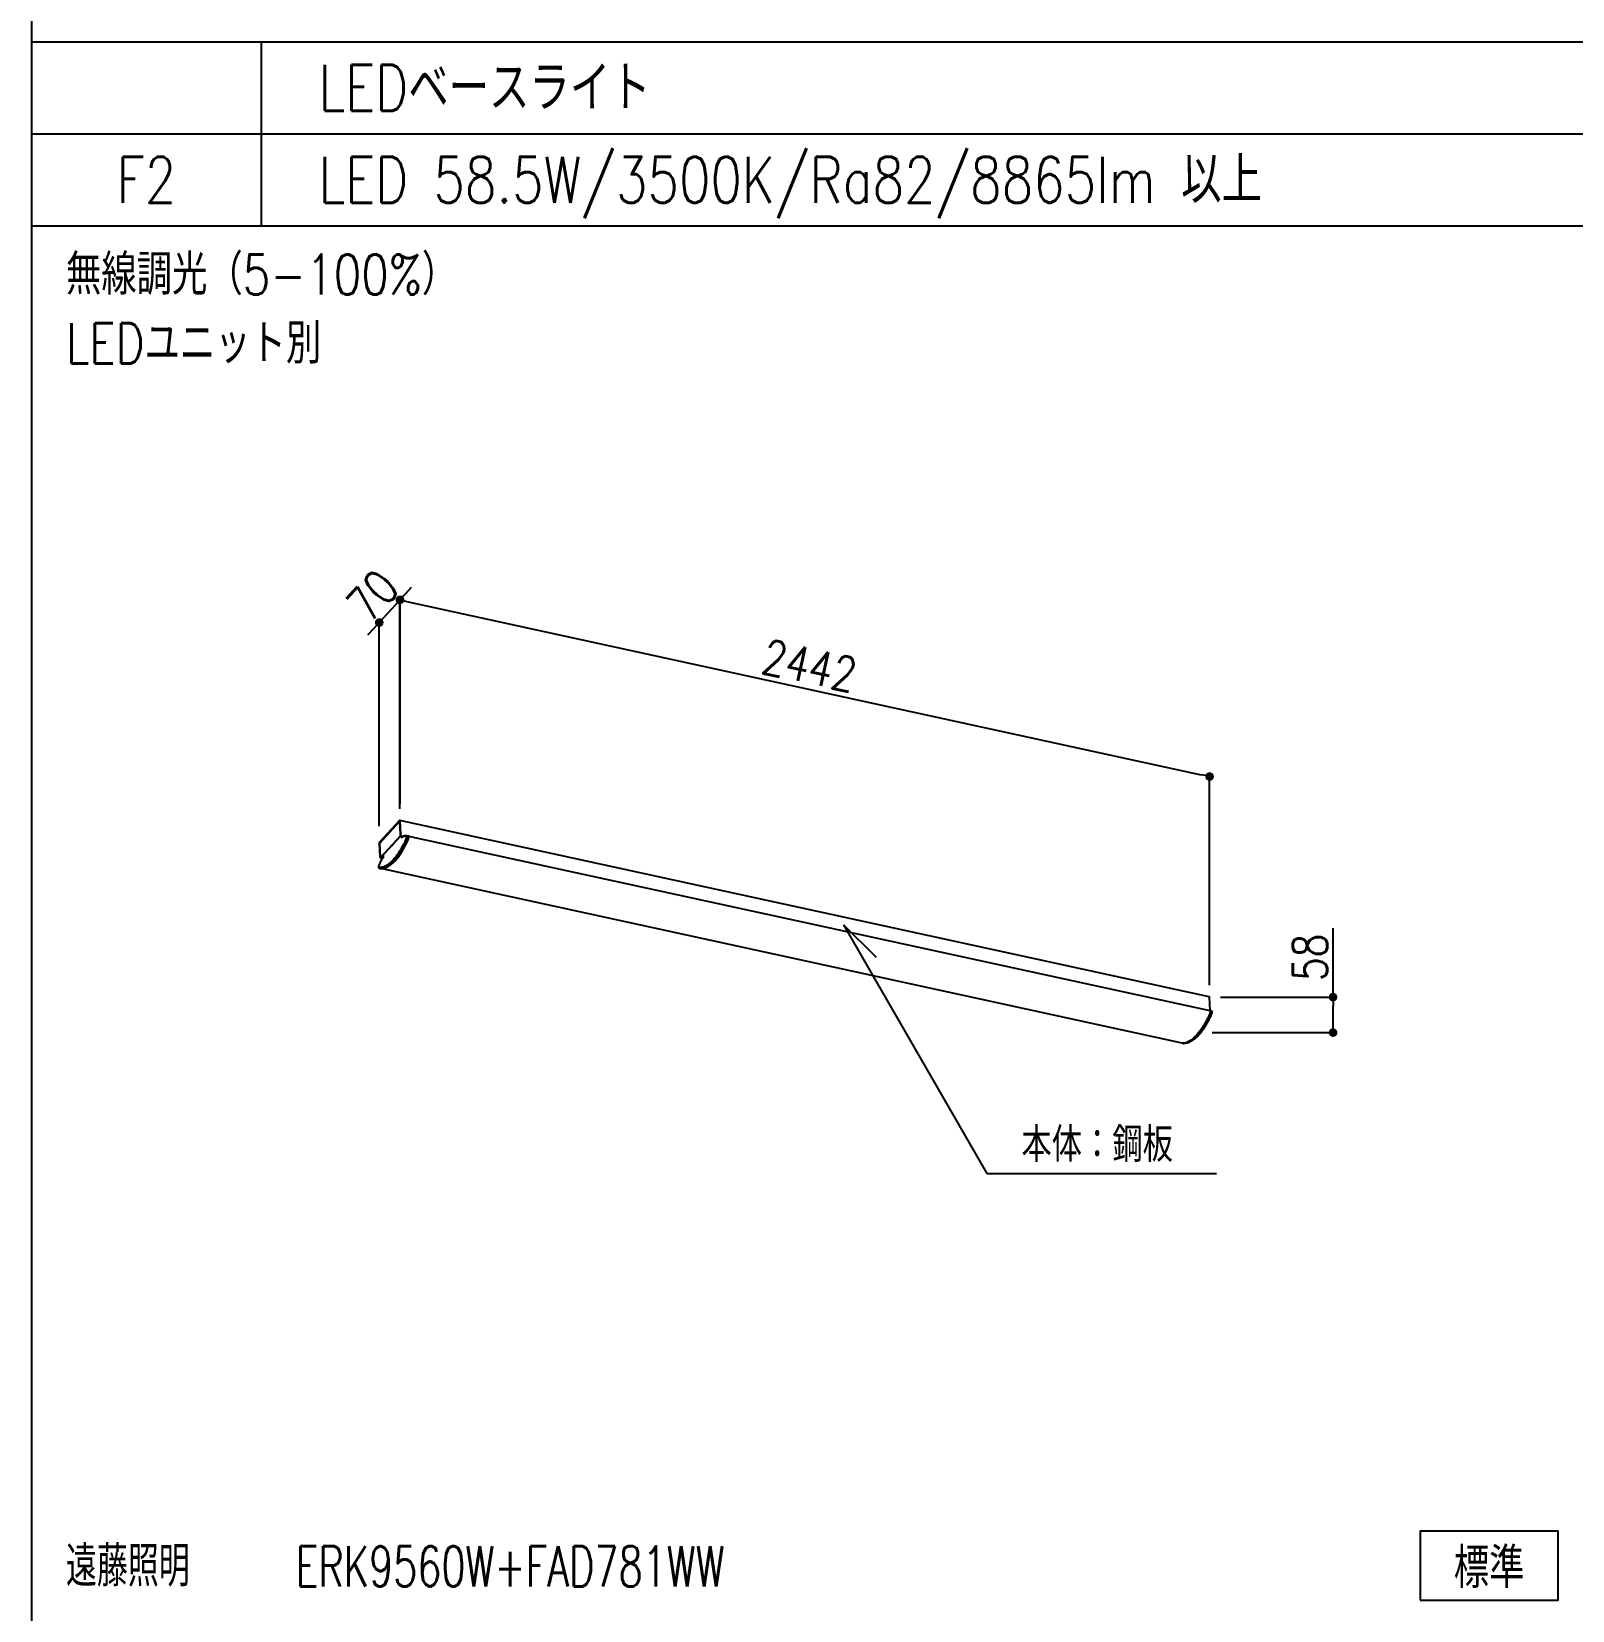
# Model space of a CAD drawing. Header units: millimetres. Extents: x 14 to 828, y 15 to 581.
# Drawn here: x 13.5 to 147.7, y 307.3 to 444.8 of the extents above; entities that cross this region are included whole.
import ezdxf
from ezdxf.enums import TextEntityAlignment as Align

# ---------------------------------------------------------------- set-up
doc = ezdxf.new("R2010")
doc.units = ezdxf.units.MM
doc.header["$LTSCALE"] = 0.2
doc.layers.get('Defpoints').update_dxf_attribs({"color": 5})
for name, color, linetype in [('1_シンボル', 2, 'Continuous'), ('1_寸法', 7, 'Continuous'), ('1_文字', 3, 'Continuous'), ('1_表', 7, 'Continuous')]:
    doc.layers.add(name, color=color, linetype=linetype)
doc.styles.add('Dim', font='simplex.shx', dxfattribs={"width": 0.8, "bigfont": 'extfont2.shx'})
doc.styles.get("Standard").update_dxf_attribs({"font": 'simplex.shx', "width": 0.8, "bigfont": 'extfont2.shx'})
doc.dimstyles.new('1-1', dxfattribs={"dimtxt": 3, "dimasz": 0.75, "dimexe": 0, "dimexo": 1, "dimgap": 0.5, "dimtad": 1, "dimdec": 0, "dimtxsty": 'Dim', "dimblk": 'DOT', "dimcen": 2.5, "dimadec": 0, "dimazin": 0, "dimtfac": 1, "dimtdec": 0, "dimtix": 1, "dimtmove": 2, "dimatfit": 3, "dimldrblk": '引出', "dimfxl": 1, "dimlwd": -1, "dimlwe": -1, "dimarcsym": 0})

# ---------------------------------------------------------------- blocks, each defined once
blk = doc.blocks.new('_Dot')
at = {"color": 0, "linetype": 'ByBlock', "lineweight": -2}
blk.add_line((-0.5, 0), (-1, 0), dxfattribs=at)
at = {"color": 0, "linetype": 'ByBlock', "const_width": 0.5}
blk.add_lwpolyline([(-0.25, 0, 1), (0.25, 0, 1)], format="xyb", close=True, dxfattribs=at)
blk = doc.blocks.new('*D23')
at = {"layer": '1_寸法', "color": 0, "transparency": 16777216}
for p, q in [((45.59, 377.17), (45.59, 395.35)), ((46.32, 395.19), (115.39, 380.13)), ((116.13, 361.79), (116.13, 379.97))]:
    blk.add_line(p, q, dxfattribs=at)
at = {"layer": 'Defpoints', "color": 0, "transparency": 16777216}
for p in [(116.13, 379.97), (45.59, 376.14), (116.13, 360.76)]:
    blk.add_point(p, dxfattribs=at)
at = {"layer": '1_寸法', "color": 0, "transparency": 16777216, "xscale": 0.75, "yscale": 0.75, "zscale": 0.75}
for p, rotation in [((45.59, 395.35), 167.7001385511988), ((116.13, 379.97), 347.7001385511989)]:
    blk.add_blockref('_Dot', p, dxfattribs=dict(at, rotation=rotation))
at = {"layer": '1_寸法', "color": 0, "transparency": 16777216, "insert": (81.28, 389.61), "char_height": 3, "attachment_point": 5, "rotation": 347.7001, "style": 'Dim'}
blk.add_mtext('2442', dxfattribs=at)
blk = doc.blocks.new('引出')
at = {"color": 0, "linetype": 'ByBlock', "lineweight": -2}
for p, q in [((-3.86, 1.04), (0, 0)), ((0, 0), (-1, 0))]:
    blk.add_line(p, q, dxfattribs=at)
blk = doc.blocks.new('*D24')
at = {"layer": '1_寸法', "color": 0, "transparency": 16777216}
for p, q in [((46.1, 395.91), (46.61, 396.47)), ((43.79, 393.38), (45.6, 395.36)), ((45.6, 377.62), (45.6, 395.36)), ((43.79, 375.64), (43.79, 393.38)), ((43.28, 392.83), (42.78, 392.27))]:
    blk.add_line(p, q, dxfattribs=at)
at = {"layer": 'Defpoints', "color": 0, "transparency": 16777216}
for p in [(45.6, 395.36), (45.6, 376.14), (43.79, 374.16)]:
    blk.add_point(p, dxfattribs=at)
at = {"layer": '1_寸法', "color": 0, "transparency": 16777216, "xscale": 0.75, "yscale": 0.75, "zscale": 0.75}
for p, rotation in [((45.6, 395.36), 227.6140189963774), ((43.79, 393.38), 47.61401899637738)]:
    blk.add_blockref('_Dot', p, dxfattribs=dict(at, rotation=rotation))
at = {"layer": '1_寸法', "color": 0, "transparency": 16777216, "insert": (43.22, 395.72), "char_height": 3, "attachment_point": 5, "rotation": 47.614, "style": 'Dim'}
blk.add_mtext('70', dxfattribs=at)
blk = doc.blocks.new('*D25')
at = {"layer": '1_寸法', "color": 0, "transparency": 16777216}
for p, q in [((117.09, 360.76), (126.89, 360.76)), ((126.89, 358.42), (126.89, 360.01)), ((116.37, 357.67), (126.89, 357.67))]:
    blk.add_line(p, q, dxfattribs=at)
at = {"layer": 'Defpoints', "color": 0, "transparency": 16777216}
for p in [(116.09, 360.76), (126.89, 360.76), (115.37, 357.67)]:
    blk.add_point(p, dxfattribs=at)
at = {"layer": '1_寸法', "color": 0, "transparency": 16777216, "xscale": 0.75, "yscale": 0.75, "zscale": 0.75}
for p, rotation in [((126.89, 360.76), 90), ((126.89, 357.67), 270)]:
    blk.add_blockref('_Dot', p, dxfattribs=dict(at, rotation=rotation))
at = {"layer": '1_寸法', "color": 0, "transparency": 16777216, "insert": (124.89, 364.22), "char_height": 3, "attachment_point": 5, "rotation": 90, "style": 'Dim'}
blk.add_mtext('58', dxfattribs=at)

msp = doc.modelspace()

# ---------------------------------------------------------------- linework, layer by layer
at = {"layer": '1_シンボル', "color": 7}
for points in [[(45.63, 374.81, 0.155393), (45.66, 374.93), (45.6, 376.11), (45.6, 376.12), (45.6, 376.13), (45.6, 376.14), (45.59, 376.14), (45.59, 376.14), (45.58, 376.14), (45.58, 376.14), (45.57, 376.14), (43.82, 374.24, 0.175564), (43.79, 374.15), (43.85, 372.97), (43.85, 372.95), (43.85, 372.94), (43.86, 372.93), (43.86, 372.93), (43.87, 372.92), (43.88, 372.92), (43.88, 372.92), (43.89, 372.93), (43.93, 372.92), (43.93, 372.92)], [(45.66, 374.79), (45.67, 374.8), (45.63, 374.81), (45.63, 374.84, 0.143235), (45.65, 374.91), (45.59, 376.09), (45.59, 376.1), (45.59, 376.1), (45.58, 376.1), (45.58, 376.11), (45.58, 376.11), (45.58, 376.11), (45.57, 376.11), (45.57, 376.1), (43.82, 374.21, 0.175563), (43.81, 374.17), (43.87, 372.99), (43.87, 372.98), (43.87, 372.97), (43.87, 372.97), (43.87, 372.96), (43.88, 372.96), (43.88, 372.96), (43.89, 372.96), (43.89, 372.96), (43.89, 372.96)], [(43.89, 372.93), (43.93, 372.92), (45.66, 374.8), (45.63, 374.81), (43.89, 372.93), (43.89, 373.01), (43.83, 374.16, -0.175565), (43.84, 374.18), (45.56, 376.04), (45.56, 376.05), (45.56, 376.05), (45.56, 376.05), (45.56, 376.05), (45.57, 376.05), (45.57, 376.04), (45.57, 376.04), (45.57, 376.04), (45.63, 374.89), (45.65, 374.88)], [(116.19, 359.58), (116.13, 360.76, 0.291577), (116.11, 360.79), (45.59, 376.14)], [(45.72, 374.76), (45.72, 374.7), (45.73, 374.69), (45.73, 374.68), (45.73, 374.67), (45.73, 374.67), (45.73, 374.67), (45.73, 374.66), (45.73, 374.66), (45.74, 374.65), (45.74, 374.65), (45.75, 374.65), (45.75, 374.65), (45.76, 374.65), (45.76, 374.65), (45.76, 374.66), (45.77, 374.66), (45.77, 374.66), (45.86, 374.76, -0.159125), (45.87, 374.76), (45.89, 374.77), (45.92, 374.77), (45.94, 374.77), (45.96, 374.78), (45.99, 374.78), (46.01, 374.78), (46.04, 374.78), (46.06, 374.78), (46.11, 374.77), (46.13, 374.77), (46.16, 374.77), (46.17, 374.76), (46.17, 374.76), (46.17, 374.75), (46.18, 374.75), (46.18, 374.74), (46.18, 374.74), (46.18, 374.73), (46.18, 374.73), (46.18, 374.72), (46.18, 374.71), (46.18, 374.7), (46.18, 374.68), (46.18, 374.67), (46.18, 374.66), (46.17, 374.65), (46.17, 374.65), (46.17, 374.65), (46.17, 374.64), (46.16, 374.63), (46.13, 374.55), (46.09, 374.47), (46.06, 374.39), (46.02, 374.31), (45.98, 374.23), (45.95, 374.15), (45.91, 374.07), (45.87, 373.99), (45.82, 373.91), (45.78, 373.84), (45.74, 373.76), (45.7, 373.68), (45.65, 373.61), (45.61, 373.53), (45.56, 373.46), (45.51, 373.38), (45.47, 373.31), (45.42, 373.24), (45.37, 373.17), (45.31, 373.1), (45.26, 373.02), (45.21, 372.96), (45.15, 372.89), (45.1, 372.82), (45.04, 372.75), (44.98, 372.69), (44.92, 372.63), (44.85, 372.57), (44.79, 372.51), (44.72, 372.45), (44.66, 372.39), (44.59, 372.34), (44.51, 372.29), (44.44, 372.24), (44.36, 372.2), (44.29, 372.16), (44.21, 372.12), (44.12, 372.09), (44.04, 372.07), (43.95, 372.05), (43.87, 372.05), (43.78, 372.05), (43.77, 372.05), (43.76, 372.05), (43.76, 372.06), (43.76, 372.06), (43.76, 372.07), (43.76, 372.07), (43.75, 372.08), (43.75, 372.08), (43.75, 372.09), (43.75, 372.1), (43.75, 372.11), (43.75, 372.12), (43.75, 372.13), (43.76, 372.14), (43.76, 372.15), (43.76, 372.16), (43.76, 372.16), (43.76, 372.16), (43.77, 372.17), (43.77, 372.18), (43.79, 372.23), (43.81, 372.28), (43.83, 372.33), (43.85, 372.38), (43.87, 372.43), (43.89, 372.48), (43.91, 372.53), (43.94, 372.58), (43.98, 372.68), (44.01, 372.73), (44.03, 372.78, -0.072494), (44.04, 372.79), (44.12, 372.88), (44.13, 372.89), (44.13, 372.9), (44.14, 372.9), (44.14, 372.91), (44.15, 372.91), (44.15, 372.92), (44.15, 372.93), (44.15, 372.94), (44.16, 372.95), (44.16, 372.96), (44.16, 372.96), (44.16, 372.97), (44.16, 372.98), (44.16, 372.99), (44.16, 372.99), (44.16, 373.01), (44.15, 373.17)], [(45.87, 374.79), (45.78, 374.69, 0.206057), (45.77, 374.66)], [(43.89, 373.01, 0.464069), (43.89, 372.99)], [(114.76, 357.21), (114.83, 357.27), (114.99, 357.42), (115.15, 357.59), (115.31, 357.79), (115.47, 358), (115.62, 358.23), (115.77, 358.48), (115.92, 358.75), (116.06, 359.03), (116.19, 359.32, 0.285512), (116.19, 359.48)]]:
    msp.add_lwpolyline(points, format="xyb", dxfattribs=at)
for points in [[(43.88, 373), (43.83, 374.15), (43.83, 374.16), (43.83, 374.17), (43.83, 374.17), (43.83, 374.18), (43.83, 374.18), (43.83, 374.18), (43.83, 374.19), (43.83, 374.19), (43.84, 374.19), (43.84, 374.2), (43.84, 374.21), (45.57, 376.07), (45.57, 376.07), (45.57, 376.07), (45.57, 376.08), (45.58, 376.08), (45.58, 376.08), (45.58, 376.08), (45.58, 376.08), (45.59, 376.08)], [(46.23, 374.82), (46.26, 374.81), (46.27, 374.8), (46.28, 374.78), (46.29, 374.76), (46.29, 374.73), (46.29, 374.69), (46.29, 374.65), (46.28, 374.61), (46.26, 374.58), (46.13, 374.28), (45.99, 374), (45.85, 373.73), (45.71, 373.48), (45.56, 373.25), (45.4, 373.03), (45.25, 372.83), (45.09, 372.65), (44.93, 372.49), (44.77, 372.35), (44.61, 372.23), (44.46, 372.13), (44.3, 372.06), (44.15, 372), (44, 371.97), (43.85, 371.97), (43.82, 371.97), (43.82, 371.97), (43.85, 371.97), (43.85, 371.97)], [(43.91, 371.97), (43.92, 371.95), (43.94, 371.95), (44.08, 371.96), (44.23, 371.99), (44.39, 372.04), (44.54, 372.11), (44.7, 372.21), (44.86, 372.33), (45.02, 372.47), (45.17, 372.63), (45.33, 372.81), (45.49, 373.01), (45.64, 373.23), (45.79, 373.46), (45.94, 373.72), (46.08, 373.98), (46.22, 374.26), (46.35, 374.56), (46.36, 374.59), (46.37, 374.63), (46.38, 374.67), (46.38, 374.71), (46.37, 374.74), (46.37, 374.77), (46.35, 374.78), (46.34, 374.79), (46.3, 374.8), (46.27, 374.8)], [(46.34, 374.79), (116.16, 359.59), (116.17, 359.59), (116.18, 359.57), (116.19, 359.54), (116.2, 359.51), (116.19, 359.48), (116.19, 359.44), (116.18, 359.4), (116.17, 359.36), (116.03, 359.07), (115.9, 358.79), (115.75, 358.52), (115.61, 358.27), (115.46, 358.03), (115.3, 357.81), (115.15, 357.61), (114.99, 357.43), (114.83, 357.27), (114.67, 357.13), (114.52, 357.01), (114.36, 356.92), (114.2, 356.84), (114.05, 356.79), (113.9, 356.76), (113.75, 356.75), (43.94, 371.95)], [(46.29, 374.72), (46.3, 374.71), (46.31, 374.7), (46.32, 374.68), (46.32, 374.65), (46.32, 374.62), (46.31, 374.59), (46.31, 374.56), (46.3, 374.53), (46.16, 374.23), (46.02, 373.95), (45.87, 373.68), (45.72, 373.43), (45.57, 373.2), (45.41, 372.98), (45.25, 372.79), (45.09, 372.62), (44.93, 372.46), (44.77, 372.33), (44.63, 372.24)], [(44.89, 373.96), (44.9, 373.96), (44.91, 373.96), (44.92, 373.96), (44.93, 373.97), (44.93, 373.97), (44.94, 373.98), (44.94, 373.99), (44.95, 373.99), (44.95, 374), (44.96, 374.01), (44.96, 374.01), (44.97, 374.02), (44.97, 374.03), (44.97, 374.04), (44.98, 374.05), (44.98, 374.05), (44.98, 374.06)], [(44.94, 373.99), (44.95, 374), (44.95, 374), (44.95, 374.01), (44.96, 374.01), (44.96, 374.01), (44.96, 374.02), (44.96, 374.03), (44.97, 374.03), (44.97, 374.04), (44.97, 374.04), (44.98, 374.05), (44.98, 374.06)], [(45.63, 374.89), (45.63, 374.81)], [(45.83, 374.74), (45.65, 374.78)], [(45.66, 374.8), (45.66, 374.8)], [(45.81, 374.75), (45.81, 374.72)], [(45.87, 374.79), (45.87, 374.79), (45.88, 374.8), (45.88, 374.8), (45.89, 374.8), (45.89, 374.81), (45.9, 374.81), (45.9, 374.81)], [(45.91, 374.81), (45.92, 374.81), (45.93, 374.82), (45.94, 374.82), (45.96, 374.82), (45.97, 374.82), (45.98, 374.82), (45.99, 374.82), (46, 374.82), (46.01, 374.82), (46.02, 374.83), (46.04, 374.83), (46.05, 374.83), (46.07, 374.83), (46.08, 374.83), (46.09, 374.83), (46.1, 374.83), (46.11, 374.83), (46.12, 374.83), (46.13, 374.83), (46.15, 374.83), (46.16, 374.83), (46.17, 374.83), (46.18, 374.82), (46.2, 374.82), (46.21, 374.82), (46.22, 374.81)], [(46.29, 374.7), (46.31, 374.69)], [(43.77, 372.19), (43.78, 372.23), (43.79, 372.26), (43.81, 372.3), (43.82, 372.33), (43.83, 372.36), (43.85, 372.4), (43.86, 372.43), (43.88, 372.46), (43.89, 372.49), (43.91, 372.53), (43.94, 372.59), (43.95, 372.63), (43.96, 372.66), (43.98, 372.69), (44, 372.73), (44.01, 372.76), (44.03, 372.79)], [(44.1, 372.87), (43.87, 372.92)], [(43.89, 372.93), (43.89, 372.96)], [(43.93, 372.92), (43.92, 372.92)], [(44.16, 372.99), (44.02, 373.02)], [(44.03, 372.79), (44.03, 372.8), (44.04, 372.8), (44.04, 372.81), (44.04, 372.81), (44.05, 372.82), (44.05, 372.82)], [(44.15, 373.02), (44.04, 373.04)], [(44.05, 372.82), (44.13, 372.91)], [(44.14, 372.91), (44.14, 372.92), (44.14, 372.92), (44.14, 372.93), (44.15, 372.93), (44.15, 372.94), (44.15, 372.94), (44.15, 372.95), (44.15, 372.95), (44.15, 372.96), (44.15, 372.96), (44.15, 372.97), (44.15, 372.97), (44.16, 372.97), (44.16, 372.98), (44.16, 372.98), (44.16, 372.99), (44.16, 372.99), (44.16, 372.99)], [(44.16, 372.99), (44.15, 373.16)], [(44.9, 373.97), (44.91, 373.97)], [(44.91, 373.97), (44.9, 373.97)], [(44.9, 373.97), (44.9, 373.97), (44.91, 373.97), (44.91, 373.97)], [(44.91, 373.98), (44.92, 373.99), (44.94, 373.99)], [(44.92, 373.98), (44.91, 373.98)], [(43.83, 371.97), (43.82, 371.97), (43.81, 371.97), (43.81, 371.97), (43.8, 371.98), (43.8, 371.98), (43.79, 371.98), (43.79, 371.99), (43.78, 371.99), (43.78, 372), (43.77, 372), (43.77, 372.01), (43.76, 372.01), (43.76, 372.02), (43.76, 372.02), (43.76, 372.03), (43.75, 372.03), (43.75, 372.04), (43.75, 372.05), (43.75, 372.05), (43.75, 372.06), (43.75, 372.07), (43.75, 372.08), (43.75, 372.09), (43.75, 372.09), (43.75, 372.1), (43.75, 372.1), (43.75, 372.11), (43.75, 372.12), (43.75, 372.13), (43.75, 372.14), (43.75, 372.15), (43.76, 372.17), (43.77, 372.19)], [(113.75, 356.75), (113.75, 356.75), (43.93, 371.95)], [(113.83, 356.73), (113.86, 356.73), (113.87, 356.73), (113.84, 356.73), (113.98, 356.74), (114.13, 356.77), (114.29, 356.82), (114.44, 356.9), (114.6, 357), (114.76, 357.12), (114.92, 357.26), (115.08, 357.42), (115.23, 357.6), (115.39, 357.8), (115.54, 358.01), (115.69, 358.25), (115.84, 358.5), (115.98, 358.77), (116.12, 359.05), (116.25, 359.34), (116.26, 359.38), (116.27, 359.42), (116.28, 359.46), (116.28, 359.49), (116.28, 359.53), (116.27, 359.55), (116.26, 359.57), (116.24, 359.58), (116.21, 359.58), (116.17, 359.58)], [(116.32, 359.34), (116.28, 359.24), (116.25, 359.19), (116.23, 359.14), (116.21, 359.08), (116.18, 359.03), (116.16, 358.98), (116.13, 358.93), (116.11, 358.88), (116.08, 358.83), (116.06, 358.78), (116.03, 358.73), (116.01, 358.68), (115.98, 358.63), (115.95, 358.58), (115.92, 358.53), (115.9, 358.48), (115.87, 358.43), (115.84, 358.38), (115.81, 358.33), (115.78, 358.28), (115.75, 358.23), (115.72, 358.18), (115.69, 358.14), (115.66, 358.09), (115.63, 358.04), (115.6, 357.99), (115.57, 357.95), (115.53, 357.9), (115.5, 357.85), (115.47, 357.81), (115.43, 357.76), (115.4, 357.72), (115.37, 357.67), (115.33, 357.63), (115.29, 357.59), (115.26, 357.54), (115.22, 357.5), (115.18, 357.46), (115.14, 357.41), (115.11, 357.37), (115.07, 357.33), (115.03, 357.29), (114.98, 357.25), (114.94, 357.21), (114.9, 357.18), (114.86, 357.14), (114.81, 357.1), (114.77, 357.07), (114.72, 357.03), (114.68, 357), (114.63, 356.97), (114.58, 356.94), (114.53, 356.91), (114.48, 356.88), (114.43, 356.86), (114.38, 356.83), (114.33, 356.81), (114.28, 356.79), (114.22, 356.77), (114.17, 356.76), (114.11, 356.75), (114.06, 356.74), (114, 356.73), (113.94, 356.72), (113.89, 356.73)], [(116.24, 359.58), (116.27, 359.57)], [(116.27, 359.57), (116.28, 359.57), (116.29, 359.57), (116.3, 359.56), (116.3, 359.56), (116.31, 359.55), (116.31, 359.55), (116.32, 359.54), (116.32, 359.54), (116.33, 359.53), (116.33, 359.52), (116.33, 359.51), (116.34, 359.51), (116.34, 359.5), (116.34, 359.49), (116.34, 359.49), (116.34, 359.48), (116.34, 359.47), (116.34, 359.46), (116.34, 359.45), (116.34, 359.45), (116.34, 359.44), (116.34, 359.43), (116.34, 359.42), (116.34, 359.41), (116.34, 359.39), (116.33, 359.38), (116.33, 359.37), (116.33, 359.36), (116.33, 359.35), (116.32, 359.35), (116.32, 359.34), (116.32, 359.33), (116.31, 359.33), (116.31, 359.32), (116.31, 359.32), (116.3, 359.31), (116.3, 359.3)], [(113.81, 356.75), (113.82, 356.74), (113.84, 356.73)], [(113.87, 356.73), (113.88, 356.73), (113.89, 356.73)]]:
    msp.add_lwpolyline(points, dxfattribs=at)
at = {"layer": '1_寸法'}
msp.add_line((126.89, 360.76), (126.89, 366.76), dxfattribs=at)
at = {"layer": '1_文字'}
for p, q in [((84.24, 367.06), (87.07, 364.23)), ((84.24, 367.06), (96.74, 345.41)), ((96.74, 345.41), (116.74, 345.41))]:
    msp.add_line(p, q, dxfattribs=at)
at = {"layer": '1_文字', "linetype": 'Continuous'}
msp.add_lwpolyline([(134.49, 308.25), (146.49, 308.25), (146.49, 314.25), (134.49, 314.25)], close=True, dxfattribs=at)
at = {"layer": '1_表', "color": 6}
for p, q in [((13.5, 443.94), (827.5, 443.94)), ((33.5, 443.94), (33.5, 427.94)), ((13.5, 435.94), (827.5, 435.94)), ((13.5, 427.94), (827.5, 427.94))]:
    msp.add_line(p, q, dxfattribs=at)
msp.add_lwpolyline([(13.5, 31.44), (827.5, 31.44), (827.5, 581.44), (13.5, 581.44)], close=True, dxfattribs=at)

# ---------------------------------------------------------------- texts
at = {"layer": '1_文字', "linetype": 'Continuous', "width": 0.8}
for s, height, p in [('LEDベースライト', 4, (38.5, 437.94)), ('LED 58.5W/3500K/Ra82/8865lm 以上 ', 4, (38.5, 429.94)), ('本体：鋼板', 3, (99.74, 346.41))]:
    msp.add_text(s, height=height, dxfattribs=at).set_placement(p)
msp.add_text('F2', height=4, dxfattribs=at).set_placement((23.5, 431.94), align=Align.MIDDLE_CENTER)
at = {"layer": '1_文字'}
for s, width, p in [('無線調光（5-100%%%）', 0.8, (16.5, 421.94)), ('LEDユニット別', 0.8, (16.5, 415.94)), ('遠藤照明', 0.7, (16.5, 309.44)), ('ERK9560W+FAD781WW', 0.7, (36.5, 309.44))]:
    msp.add_text(s, height=3.5, dxfattribs=dict(at, width=width)).set_placement(p)
at = {"layer": '1_文字', "width": 0.8}
msp.add_text('標準', height=3.5, dxfattribs=at).set_placement((140.49, 311.25), align=Align.MIDDLE)

# ---------------------------------------------------------------- dimensions: what is measured, and where the dimension line sits
at = {"layer": '1_寸法'}
for p1, p2, distance, text, picture, middle in [((43.79, 374.16), (45.6, 376.14), 12.96, '70', '*D24', (43.22, 395.72)), ((45.59, 376.14), (116.13, 360.76), 18.76, '2442', '*D23', (81.28, 389.61))]:
    dim = msp.add_aligned_dim(p1=p1, p2=p2, distance=distance, text=text, dimstyle='1-1', dxfattribs=at)
    dim.commit()
    dim.dimension.update_dxf_attribs({"geometry": picture, "text_midpoint": middle})
dim = msp.add_linear_dim(base=(126.89, 360.76), p1=(115.37, 357.67), p2=(116.09, 360.76), angle=90, text='58', dimstyle='1-1', dxfattribs=at)
dim.commit()
dim.dimension.update_dxf_attribs({"geometry": '*D25', "text_midpoint": (124.89, 364.22), "dimtype": 160})

doc.saveas('drawing.dxf')
